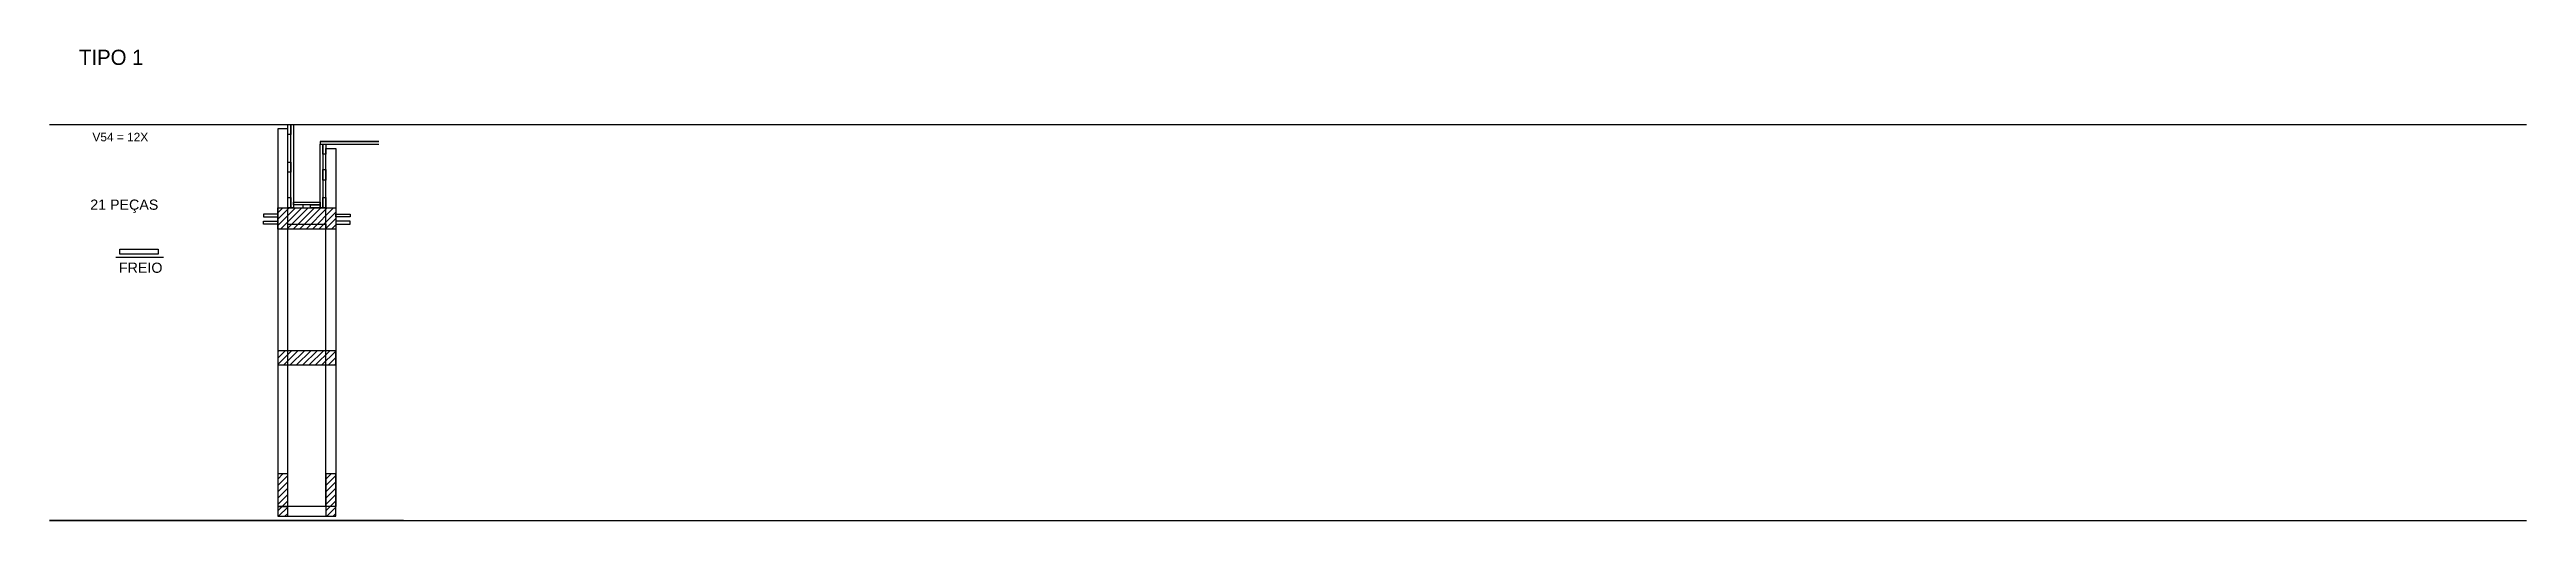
# Model space of a CAD drawing. Header units: millimetres. Extents: x 3247 to 6743, y 2381 to 3047.
import ezdxf

# ---------------------------------------------------------------- set-up
doc = ezdxf.new("R2010")
doc.units = ezdxf.units.MM
for name, color, linetype in [('COTA', 241, 'Continuous'), ('GARFOS OK', 3, 'Continuous'), ('Painéis', 200, 'Continuous'), ('Resinado', 41, 'Continuous'), ('SARR_3.5x7', 81, 'Continuous'), ('SARR_7x7', 40, 'Continuous'), ('TIRAS REESCORAMENTO', 252, 'Continuous'), ('VIGAS', 3, 'Continuous')]:
    doc.layers.add(name, color=color, linetype=linetype)
doc.styles.add('R80-50', font='arial.ttf', dxfattribs={"height": 10})
doc.styles.add('ROMAS860', font='ROMAS860.SHX', dxfattribs={"height": 8.5})

msp = doc.modelspace()

# ---------------------------------------------------------------- hatches: boundary and pattern name
at = {"layer": 'COTA'}
h = msp.add_hatch(dxfattribs=at)
h.set_pattern_fill('ANSI31', color=256, scale=2, style=0)
h.set_pattern_definition([(45, (-21045.9274, -210474.229), (-4.49012806, 4.49012806), [])])
h.paths.add_polyline_path([(3651, 2792.8), (3651, 2822.8), (3569, 2822.8), (3569, 2792.8)])
h = msp.add_hatch(dxfattribs=at)
h.set_pattern_fill('ANSI31', color=256, scale=2, style=0)
h.set_pattern_definition([(45, (-22558.58, -194671.98), (-4.49012806, 4.49012806), [])])
h.paths.add_polyline_path([(3650, 2620.8), (3570, 2620.8), (3570, 2600.8), (3650, 2600.8)])
h = msp.add_hatch(dxfattribs=at)
h.set_pattern_fill('ANSI31', color=256, scale=2, style=0)
h.set_pattern_definition([(45, (-16275.195, -3422.395), (-4.490128, 4.490128), [])])
h.paths.add_polyline_path([(3569, 2386.8), (3583, 2386.8), (3583, 2446.8), (3569, 2446.8)])
h = msp.add_hatch(dxfattribs=at)
h.set_pattern_fill('ANSI31', color=256, scale=2, style=0)
h.set_pattern_definition([(45, (-16207.195, -3422.395), (-4.490128, 4.490128), [])])
h.paths.add_polyline_path([(3637, 2386.8), (3651, 2386.8), (3651, 2446.8), (3637, 2446.8)])

# ---------------------------------------------------------------- linework, layer by layer
at = {"linetype": 'Continuous'}
msp.add_lwpolyline([(3591, 2386.8), (3651, 2386.8), (3651, 2400.8), (3569, 2400.8), (3569, 2386.8), (3591, 2386.8)], dxfattribs=at)
at = {"layer": 'COTA', "color": 1}
for p, q in [((3246.8, 2940.9), (6743.2, 2940.9)), ((3246.8, 2380.8), (6743.2, 2380.8))]:
    msp.add_line(p, q, dxfattribs=at)
at = {"layer": 'GARFOS OK', "color": 3}
msp.add_line((3407.5, 2752.9), (3340.5, 2752.9), dxfattribs=at)
at = {"layer": 'Painéis'}
for points in [[(3651, 2792.8), (3569, 2792.8), (3569, 2822.8), (3651, 2822.8)], [(3569, 2386.8), (3583, 2386.8), (3583, 2446.8), (3569, 2446.8)], [(3637, 2386.8), (3651, 2386.8), (3651, 2446.8), (3637, 2446.8)]]:
    msp.add_lwpolyline(points, close=True, dxfattribs=at)
msp.add_lwpolyline([(3569, 2600.8), (3651, 2600.8), (3651, 2620.8), (3569, 2620.8), (3569, 2600.8)], dxfattribs=at)
at = {"layer": 'Resinado'}
msp.add_line((3629, 2916.9), (3711.5, 2916.9), dxfattribs=at)
at = {"layer": 'SARR_3.5x7', "linetype": 'Continuous'}
msp.add_lwpolyline([(3345.9, 2764.5), (3399.9, 2764.5), (3399.9, 2757.5), (3345.9, 2757.5)], close=True, dxfattribs=at)
at = {"layer": 'SARR_7x7', "linetype": 'Continuous'}
for points in [[(3569, 2400.8), (3583, 2400.8), (3583, 2934.9), (3569, 2934.9)], [(3651, 2400.8), (3637, 2400.8), (3637, 2906.9), (3651, 2906.9)], [(3583, 2799.8), (3637, 2799.8), (3637, 2792.8), (3583, 2792.8)]]:
    msp.add_lwpolyline(points, close=True, dxfattribs=at)
at = {"layer": 'TIRAS REESCORAMENTO', "linetype": 'ByBlock'}
for p, q in [((3591, 2940.9), (3712, 2940.9)), ((3629, 2912.9), (3711.5, 2912.9)), ((3746.2, 2380.8), (3246.8, 2380.8))]:
    msp.add_line(p, q, dxfattribs=at)
for points in [[(3583, 2940.9), (3587.4, 2940.9), (3587.4, 2926.9), (3583, 2926.9)], [(3632.6, 2912.9), (3637, 2912.9), (3637, 2898.9), (3632.6, 2898.9)], [(3583, 2887.6), (3587.4, 2887.6), (3587.4, 2873.6), (3583, 2873.6)], [(3632.6, 2877.1), (3637, 2877.1), (3637, 2862.1), (3632.6, 2862.1)], [(3583, 2837.8), (3587.4, 2837.8), (3587.4, 2822.8), (3583, 2822.8)], [(3632.6, 2837.8), (3637, 2837.8), (3637, 2822.8), (3632.6, 2822.8)], [(3549, 2810.1), (3569, 2810.1), (3569, 2814.1), (3549, 2814.1)], [(3549, 2804.1), (3569, 2804.1), (3569, 2800.1), (3549, 2800.1)], [(3629, 2827.2), (3591, 2827.2), (3591, 2830.8), (3629, 2830.8)], [(3605, 2822.8), (3605, 2827.2), (3591, 2827.2), (3591, 2822.8)], [(3615, 2822.8), (3615, 2827.2), (3629, 2827.2), (3629, 2822.8)], [(3671, 2810.1), (3651, 2810.1), (3651, 2814.1), (3671, 2814.1)], [(3671, 2804.1), (3651, 2804.1), (3651, 2800.1), (3671, 2800.1)]]:
    msp.add_lwpolyline(points, close=True, dxfattribs=at)
for points in [[(3591, 2822.8), (3587.4, 2822.8), (3587.4, 2940.9), (3591, 2940.9), (3591, 2822.8)], [(3711.5, 2916.9), (3629, 2916.9), (3629, 2912.9), (3711.5, 2912.9)], [(3632.6, 2822.8), (3629, 2822.8), (3629, 2912.9), (3632.6, 2912.9), (3632.6, 2822.8)]]:
    msp.add_lwpolyline(points, dxfattribs=at)

# ---------------------------------------------------------------- texts
at = {"layer": 'COTA', "color": 7, "style": 'ROMAS860'}
msp.add_text('TIPO 1', height=21.5, dxfattribs=at).set_placement((3288.3, 3025.1))
at = {"layer": 'VIGAS', "color": 7, "style": 'R80-50'}
msp.add_text('V54 = 12X', height=12, dxfattribs=at).set_placement((3307.3, 2917.1))
at = {"layer": 'VIGAS', "color": 7, "char_height": 14.4, "attachment_point": 1, "style": 'R80-50'}
for s, insert in [('21 PEÇAS', (3304.2, 2834.7)), ('FREIO', (3344.7, 2745.5))]:
    msp.add_mtext_dynamic_manual_height_columns(s, width=162.221, gutter_width=50, heights=[0], dxfattribs=dict(at, insert=insert))

doc.saveas('drawing.dxf')
